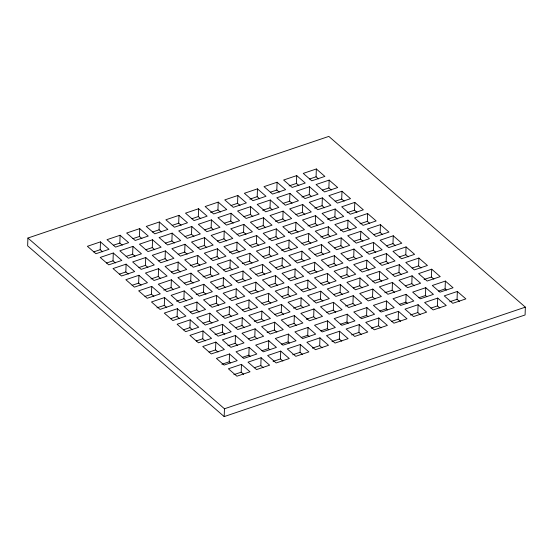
<?xml version="1.0" encoding="UTF-8"?>
<svg xmlns="http://www.w3.org/2000/svg" width="553" height="553" viewBox="0 0 553 553"><rect width="100%" height="100%" fill="white"/><g stroke="black" fill="none" stroke-linecap="round" stroke-linejoin="round"><path stroke-width="0.83" d="M27.913 238.032L27.65 245.85L224.186 416.589L525.087 314.968L525.35 307.15L328.814 136.411L27.913 238.032L224.449 408.771L224.186 416.589M102.651 251.815L100.211 249.693L100.466 241.875L87.388 246.299L95.932 253.723L109.017 249.299L100.466 241.875M115.466 262.952L113.026 260.829L113.289 253.011L100.204 257.435L108.747 264.852L121.833 260.435L113.289 253.011M122.275 245.186L119.835 243.071L120.091 235.253L107.012 239.67L115.556 247.094L128.635 242.677L120.091 235.253M128.289 274.088L125.842 271.965L126.105 264.147L113.019 268.564L121.563 275.988L134.649 271.571L126.105 264.147M135.091 256.322L132.651 254.2L132.914 246.389L119.828 250.806L128.372 258.23L141.457 253.806L132.914 246.389M141.9 238.564L139.46 236.442L139.715 228.624L126.637 233.041L135.181 240.465L148.259 236.048L139.715 228.624M141.105 285.224L138.665 283.101L138.921 275.283L125.842 279.7L134.386 287.125L147.464 282.707L138.921 275.283M147.914 267.458L145.467 265.336L145.729 257.518L132.644 261.942L141.188 269.366L154.273 264.942L145.729 257.518M154.716 249.693L152.275 247.578L152.531 239.76L139.453 244.177L147.997 251.601L161.082 247.184L152.531 239.76M153.921 296.36L151.481 294.237L151.736 286.419L138.658 290.837L147.202 298.261L160.287 293.843L151.736 286.419M161.524 231.935L159.084 229.813L159.34 221.995L146.262 226.412L154.805 233.836L167.884 229.419L159.34 221.995M160.729 278.594L158.289 276.472L158.545 268.654L145.46 273.071L154.011 280.495L167.089 276.078L158.545 268.654M167.531 260.829L165.091 258.714L165.354 250.896L152.269 255.313L160.812 262.737L173.898 258.32L165.354 250.896M166.736 307.489L164.296 305.374L164.559 297.555L151.474 301.973L160.017 309.397L173.103 304.98L164.559 297.555M174.34 243.071L171.9 240.949L172.156 233.131L159.077 237.548L167.621 244.972L180.707 240.555L172.156 233.131M173.545 289.731L171.105 287.608L171.361 279.79L158.282 284.207L166.826 291.631L179.912 287.214L171.361 279.79M181.149 225.306L178.709 223.184L178.965 215.366L165.879 219.79L174.43 227.207L187.508 222.79L178.965 215.366M180.354 271.965L177.914 269.843L178.17 262.032L165.084 266.449L173.635 273.873L186.714 269.449L178.17 262.032M179.559 318.625L177.119 316.51L177.375 308.692L164.289 313.109L172.84 320.533L185.919 316.116L177.375 308.692M187.156 254.207L184.716 252.085L184.979 244.267L171.893 248.684L180.437 256.108L193.522 251.691L184.979 244.267M186.361 300.867L183.921 298.744L184.184 290.926L171.098 295.343L179.642 302.768L192.727 298.35L184.184 290.926M193.965 236.442L191.525 234.32L191.78 226.502L178.702 230.919L187.246 238.343L200.331 233.926L191.78 226.502M193.17 283.101L190.73 280.979L190.985 273.161L177.907 277.585L186.451 285.002L199.529 280.585L190.985 273.161M192.375 329.761L189.935 327.639L190.191 319.828L177.112 324.245L185.656 331.669L198.734 327.245L190.191 319.828M200.774 218.677L198.327 216.555L198.589 208.744L185.504 213.161L194.055 220.585L207.133 216.168L198.589 208.744M199.979 265.336L197.532 263.221L197.794 255.403L184.709 259.82L193.26 267.244L206.338 262.827L197.794 255.403M199.184 312.003L196.737 309.88L196.999 302.062L183.914 306.48L192.465 313.904L205.543 309.486L196.999 302.062M206.781 247.578L204.34 245.456L204.603 237.638L191.518 242.055L200.062 249.479L213.147 245.062L204.603 237.638M205.986 294.237L203.545 292.115L203.808 284.297L190.723 288.714L199.267 296.138L212.352 291.721L203.808 284.297M205.191 340.897L202.751 338.775L203.013 330.957L189.928 335.381L198.472 342.798L211.557 338.381L203.013 330.957M213.589 229.813L211.149 227.691L211.405 219.88L198.327 224.297L206.87 231.721L219.949 227.297L211.405 219.88M212.794 276.472L210.354 274.35L210.61 266.539L197.532 270.956L206.075 278.38L219.154 273.963L210.61 266.539M211.999 323.132L209.559 321.017L209.815 313.198L196.737 317.616L205.281 325.04L218.359 320.622L209.815 313.198M220.398 212.055L217.951 209.933L218.214 202.115L205.128 206.532L213.672 213.956L226.758 209.539L218.214 202.115M219.603 258.714L217.156 256.592L217.419 248.774L204.334 253.191L212.877 260.615L225.963 256.198L217.419 248.774M218.808 305.374L216.361 303.251L216.624 295.433L203.539 299.85L212.082 307.274L225.168 302.857L216.624 295.433M218.013 352.033L215.566 349.911L215.829 342.093L202.744 346.51L211.287 353.934L224.373 349.517L215.829 342.093M226.405 240.949L223.965 238.827L224.228 231.009L211.142 235.433L219.686 242.85L232.772 238.433L224.228 231.009M225.61 287.608L223.17 285.486L223.433 277.675L210.347 282.092L218.891 289.516L231.977 285.092L223.433 277.675M224.815 334.268L222.375 332.146L222.638 324.334L209.552 328.752L218.096 336.176L231.182 331.759L222.638 324.334M233.214 223.184L230.774 221.069L231.03 213.251L217.951 217.668L226.495 225.092L239.573 220.675L231.03 213.251M232.419 269.85L229.979 267.728L230.235 259.91L217.156 264.327L225.7 271.751L238.778 267.334L230.235 259.91M231.624 316.51L229.184 314.387L229.44 306.569L216.361 310.986L224.905 318.41L237.984 313.993L229.44 306.569M230.525 362.899L229.239 361.786L229.502 353.975L216.417 358.392L224.11 365.07L237.189 360.653L229.502 353.975M240.023 205.426L237.576 203.304L237.838 195.486L224.753 199.903L233.297 207.327L246.382 202.91L237.838 195.486M239.221 252.085L236.781 249.963L237.043 242.145L223.958 246.562L232.502 253.986L245.587 249.569L237.043 242.145M238.426 298.744L235.986 296.622L236.249 288.804L223.163 293.228L231.707 300.645L244.792 296.228L236.249 288.804M237.631 345.404L235.191 343.282L235.454 335.471L222.368 339.888L230.912 347.312L243.997 342.888L235.454 335.471M246.03 234.32L243.59 232.198L243.845 224.387L230.767 228.804L239.311 236.228L252.396 231.811L243.845 224.387M245.235 280.979L242.795 278.864L243.05 271.046L229.972 275.463L238.516 282.887L251.601 278.47L243.05 271.046M244.44 327.646L242 325.523L242.255 317.705L229.177 322.123L237.721 329.547L250.806 325.129L242.255 317.705M243.645 374.305L241.205 372.183L241.461 364.365L228.382 368.782L236.926 376.206L250.011 371.789L241.461 364.365M252.839 216.562L250.398 214.44L250.654 206.622L237.569 211.039L246.12 218.463L259.198 214.046L250.654 206.622M252.044 263.221L249.603 261.099L249.859 253.281L236.774 257.698L245.325 265.122L258.403 260.705L249.859 253.281M251.249 309.88L248.809 307.758L249.064 299.94L235.979 304.357L244.53 311.781L257.608 307.364L249.064 299.94M250.15 356.277L248.864 355.164L249.126 347.346L236.041 351.763L243.735 358.441L256.813 354.024L249.126 347.346M259.64 198.797L257.2 196.674L257.463 188.856L244.378 193.28L252.921 200.698L266.007 196.28L257.463 188.856M258.845 245.456L256.405 243.334L256.668 235.516L243.583 239.94L252.127 247.364L265.212 242.94L256.668 235.516M258.051 292.115L255.61 289.993L255.873 282.182L242.788 286.599L251.332 294.023L264.417 289.606L255.873 282.182M257.256 338.775L254.815 336.659L255.078 328.841L241.993 333.259L250.537 340.683L263.622 336.265L255.078 328.841M265.654 227.698L263.214 225.576L263.47 217.758L250.391 222.175L258.935 229.599L272.021 225.182L263.47 217.758M264.859 274.357L262.419 272.235L262.675 264.417L249.597 268.834L258.14 276.258L271.226 271.841L262.675 264.417M264.064 321.017L261.624 318.894L261.88 311.076L248.802 315.493L257.345 322.917L270.431 318.5L261.88 311.076M263.269 367.676L260.829 365.554L261.085 357.736L248.007 362.153L256.551 369.577L269.636 365.16L261.085 357.736M272.463 209.933L270.023 207.81L270.279 199.992L257.193 204.41L265.744 211.834L278.823 207.416L270.279 199.992M271.668 256.592L269.228 254.47L269.484 246.652L256.398 251.076L264.949 258.493L278.028 254.076L269.484 246.652M270.873 303.251L268.426 301.129L268.689 293.311L255.604 297.735L264.154 305.159L277.233 300.735L268.689 293.311M269.774 349.648L268.488 348.535L268.751 340.717L255.666 345.134L263.359 351.819L276.438 347.402L268.751 340.717M279.265 192.168L276.825 190.045L277.088 182.234L264.002 186.651L272.546 194.075L285.631 189.658L277.088 182.234M278.47 238.827L276.03 236.712L276.293 228.894L263.207 233.311L271.751 240.735L284.836 236.318L276.293 228.894M277.675 285.493L275.235 283.371L275.498 275.553L262.412 279.97L270.956 287.394L284.042 282.977L275.498 275.553M276.88 332.153L274.44 330.03L274.703 322.212L261.617 326.629L270.161 334.053L283.247 329.636L274.703 322.212M285.279 221.069L282.839 218.947L283.095 211.128L270.016 215.546L278.56 222.97L291.638 218.553L283.095 211.128M284.484 267.728L282.044 265.606L282.3 257.788L269.221 262.205L277.765 269.629L290.843 265.212L282.3 257.788M283.689 314.387L281.249 312.265L281.505 304.447L268.426 308.871L276.97 316.288L290.049 311.871L281.505 304.447M282.894 361.047L280.454 358.925L280.71 351.107L267.631 355.531L276.175 362.955L289.254 358.531L280.71 351.107M292.088 203.304L289.641 201.181L289.903 193.363L276.818 197.787L285.369 205.211L298.447 200.787L289.903 193.363M291.293 249.963L288.846 247.841L289.108 240.03L276.023 244.447L284.574 251.871L297.652 247.454L289.108 240.03M290.498 296.622L288.051 294.507L288.313 286.689L275.228 291.106L283.772 298.53L296.857 294.113L288.313 286.689M289.392 343.019L288.113 341.906L288.376 334.088L275.29 338.505L282.977 345.19L296.062 340.772L288.376 334.088M298.89 185.545L296.449 183.423L296.712 175.605L283.627 180.022L292.171 187.446L305.256 183.029L296.712 175.605M298.095 232.205L295.655 230.083L295.917 222.265L282.832 226.682L291.376 234.106L304.461 229.689L295.917 222.265M297.3 278.864L294.86 276.742L295.122 268.924L282.037 273.341L290.581 280.765L303.666 276.348L295.122 268.924M296.505 325.523L294.065 323.401L294.327 315.583L281.242 320L289.786 327.424L302.871 323.007L294.327 315.583M304.903 214.44L302.463 212.317L302.719 204.499L289.641 208.923L298.185 216.341L311.263 211.923L302.719 204.499M304.109 261.099L301.668 258.977L301.924 251.159L288.846 255.583L297.39 263.007L310.468 258.583L301.924 251.159M303.314 307.758L300.873 305.636L301.129 297.825L288.051 302.242L296.595 309.666L309.673 305.242L301.129 297.825M302.519 354.418L300.079 352.302L300.334 344.484L287.256 348.902L295.8 356.326L308.878 351.908L300.334 344.484M311.712 196.674L309.265 194.559L309.528 186.741L296.443 191.158L304.986 198.582L318.072 194.165L309.528 186.741M310.917 243.341L308.47 241.219L308.733 233.401L295.648 237.818L304.191 245.242L317.277 240.825L308.733 233.401M310.122 290L307.675 287.878L307.938 280.06L294.853 284.477L303.397 291.901L316.482 287.484L307.938 280.06M309.016 336.39L307.738 335.277L307.993 327.459L294.915 331.883L302.602 338.56L315.687 334.143L307.993 327.459M318.514 178.916L316.074 176.794L316.337 168.976L303.251 173.393L311.795 180.817L324.881 176.4L316.337 168.976M317.719 225.576L315.279 223.453L315.542 215.635L302.456 220.053L311 227.477L324.086 223.059L315.542 215.635M316.924 272.235L314.484 270.113L314.747 262.295L301.661 266.712L310.205 274.136L323.291 269.719L314.747 262.295M316.129 318.894L313.689 316.772L313.945 308.954L300.867 313.378L309.41 320.802L322.496 316.378L313.945 308.954M324.528 207.81L322.088 205.688L322.344 197.877L309.265 202.294L317.809 209.718L330.888 205.294L322.344 197.877M323.733 254.47L321.293 252.355L321.549 244.537L308.47 248.954L317.014 256.378L330.093 251.961L321.549 244.537M322.938 301.129L320.498 299.014L320.754 291.196L307.675 295.613L316.219 303.037L329.298 298.62L320.754 291.196M322.143 347.796L319.703 345.673L319.959 337.855L306.88 342.272L315.424 349.696L328.503 345.279L319.959 337.855M331.33 190.052L328.89 187.93L329.153 180.112L316.067 184.529L324.611 191.953L337.696 187.536L329.153 180.112M330.535 236.712L328.095 234.59L328.358 226.771L315.272 231.189L323.816 238.613L336.901 234.196L328.358 226.771M329.74 283.371L327.3 281.249L327.563 273.431L314.477 277.848L323.021 285.272L336.106 280.855L327.563 273.431M328.641 329.768L327.362 328.655L327.618 320.837L314.539 325.254L322.226 331.931L335.312 327.514L327.618 320.837M337.344 218.947L334.904 216.824L335.159 209.006L322.081 213.43L330.625 220.854L343.71 216.43L335.159 209.006M336.549 265.606L334.109 263.484L334.365 255.673L321.286 260.09L329.83 267.514L342.915 263.09L334.365 255.673M335.754 312.265L333.314 310.15L333.57 302.332L320.491 306.749L329.035 314.173L342.12 309.756L333.57 302.332M344.153 201.181L341.713 199.066L341.968 191.248L328.883 195.665L337.434 203.089L350.512 198.672L341.968 191.248M343.358 247.848L340.918 245.726L341.173 237.908L328.088 242.325L336.639 249.749L349.717 245.332L341.173 237.908M342.563 294.507L340.123 292.385L340.378 284.567L327.293 288.984L335.844 296.408L348.922 291.991L340.378 284.567M341.768 341.166L339.328 339.044L339.583 331.226L326.498 335.643L335.049 343.067L348.127 338.65L339.583 331.226M350.16 230.083L347.719 227.96L347.982 220.142L334.897 224.559L343.441 231.984L356.526 227.566L347.982 220.142M349.365 276.742L346.925 274.62L347.187 266.802L334.102 271.226L342.646 278.65L355.731 274.226L347.187 266.802M348.266 323.139L346.987 322.026L347.243 314.208L334.164 318.625L341.851 325.309L354.936 320.885L347.243 314.208M356.968 212.317L354.528 210.202L354.784 202.384L341.706 206.801L350.249 214.225L363.335 209.808L354.784 202.384M356.173 258.977L353.733 256.862L353.989 249.044L340.911 253.461L349.455 260.885L362.54 256.468L353.989 249.044M355.379 305.643L352.938 303.521L353.194 295.703L340.116 300.12L348.66 307.544L361.745 303.127L353.194 295.703M362.982 241.219L360.535 239.096L360.798 231.278L347.713 235.696L356.263 243.12L369.342 238.702L360.798 231.278M362.187 287.878L359.74 285.756L360.003 277.938L346.918 282.355L355.468 289.779L368.547 285.362L360.003 277.938M361.392 334.537L358.945 332.415L359.208 324.597L346.123 329.021L354.673 336.445L367.752 332.021L359.208 324.597M369.784 223.453L367.344 221.331L367.607 213.52L354.521 217.937L363.065 225.361L376.151 220.937L367.607 213.52M368.989 270.113L366.549 267.998L366.812 260.18L353.726 264.597L362.27 272.021L375.356 267.604L366.812 260.18M367.89 316.51L366.611 315.397L366.867 307.579L353.789 311.996L361.475 318.68L374.561 314.263L366.867 307.579M375.798 252.355L373.358 250.233L373.614 242.414L360.535 246.832L369.079 254.256L382.158 249.838L373.614 242.414M375.003 299.014L372.563 296.892L372.819 289.074L359.74 293.491L368.284 300.915L381.363 296.498L372.819 289.074M382.607 234.59L380.16 232.467L380.423 224.649L367.337 229.073L375.881 236.49L388.966 232.073L380.423 224.649M381.812 281.249L379.365 279.127L379.628 271.316L366.542 275.733L375.086 283.157L388.171 278.733L379.628 271.316M381.017 327.908L378.57 325.793L378.833 317.975L365.747 322.392L374.291 329.816L387.377 325.399L378.833 317.975M388.614 263.491L386.174 261.369L386.436 253.551L373.351 257.968L381.895 265.392L394.98 260.975L386.436 253.551M387.515 309.88L386.236 308.768L386.492 300.95L373.413 305.374L381.1 312.051L394.185 307.634L386.492 300.95M395.423 245.726L392.983 243.603L393.238 235.785L380.16 240.202L388.704 247.626L401.782 243.209L393.238 235.785M394.628 292.385L392.188 290.263L392.443 282.445L379.365 286.869L387.909 294.286L400.987 289.869L392.443 282.445M401.437 274.62L398.99 272.505L399.252 264.687L386.167 269.104L394.711 276.528L407.796 272.111L399.252 264.687M400.642 321.286L398.195 319.164L398.457 311.346L385.372 315.763L393.916 323.187L407.001 318.77L398.457 311.346M408.238 256.862L405.798 254.739L406.054 246.921L392.976 251.339L401.519 258.763L414.605 254.345L406.054 246.921M407.139 303.258L405.861 302.138L406.116 294.327L393.031 298.744L400.725 305.422L413.81 301.005L406.116 294.327M414.252 285.756L411.812 283.634L412.068 275.823L398.99 280.24L407.533 287.664L420.612 283.247L412.068 275.823M421.054 267.998L418.614 265.875L418.877 258.057L405.791 262.475L414.335 269.899L427.421 265.481L418.877 258.057M420.259 314.657L417.819 312.535L418.082 304.717L404.996 309.134L413.54 316.558L426.626 312.141L418.082 304.717M426.764 296.629L425.485 295.516L425.741 287.698L412.656 292.115L420.349 298.8L433.434 294.376L425.741 287.698M433.877 279.134L431.437 277.012L431.693 269.193L418.607 273.611L427.158 281.035L440.236 276.618L431.693 269.193M439.884 308.028L437.444 305.906L437.706 298.088L424.621 302.512L433.165 309.929L446.25 305.512L437.706 298.088M446.389 290L445.103 288.887L445.365 281.069L432.28 285.486L439.974 292.171L453.059 287.754L445.365 281.069M459.508 301.399L457.068 299.277L457.331 291.466L444.246 295.883L452.789 303.307L465.875 298.89L457.331 291.466M93.671 251.905L100.211 249.693M113.289 245.276L119.835 243.071M132.914 238.647L139.46 236.442M152.538 232.025L159.084 229.813M172.163 225.396L178.709 223.184M191.787 218.767L198.327 216.555M210.596 212.414L217.951 209.933M231.036 205.516L237.576 203.304M249.845 199.163L257.2 196.674M270.286 192.257L276.825 190.045M289.088 185.905L296.449 183.423M309.535 179.006L316.074 176.794M106.487 263.041L113.026 260.829M126.112 256.412L132.651 254.2M145.736 249.783L152.275 247.578M165.361 243.154L171.9 240.949M184.985 236.532L191.525 234.32M204.603 229.903L211.149 227.691M224.228 223.274L230.774 221.069M243.852 216.645L250.398 214.44M262.661 210.299L270.023 207.81M283.101 203.393L289.641 201.181M301.91 197.041L309.265 194.559M322.351 190.135L328.89 187.93M119.303 274.177L125.842 271.965M138.927 267.548L145.467 265.336M158.552 260.919L165.091 258.714M178.177 254.29L184.716 252.085M197.801 247.668L204.34 245.456M217.426 241.039L223.965 238.827M237.05 234.41L243.59 232.198M256.675 227.781L263.214 225.576M275.477 221.428L282.839 218.947M295.917 214.529L302.463 212.317M314.726 208.177L322.088 205.688M335.166 201.271L341.713 199.066M132.119 285.307L138.665 283.101M150.928 278.961L158.289 276.472M171.368 272.055L177.914 269.843M190.177 265.703L197.532 263.221M210.617 258.797L217.156 256.592M229.426 252.451L236.781 249.963M249.866 245.546L256.405 243.334M268.675 239.193L276.03 236.712M288.293 232.564L295.655 230.083M307.917 225.942L315.279 223.453M327.542 219.313L334.904 216.824M347.166 212.684L354.528 210.202M144.941 296.443L151.481 294.237M163.743 290.097L171.105 287.608M184.184 283.191L190.73 280.979M202.992 276.839L210.354 274.35M223.433 269.933L229.979 267.728M242.242 263.581L249.603 261.099M262.682 256.682L269.228 254.47M281.491 250.329L288.846 247.841M301.931 243.424L308.47 241.219M320.74 237.071L328.095 234.59M340.365 230.449L347.719 227.96M359.989 223.82L367.344 221.331M156.941 307.855L164.296 305.374M176.566 301.226L183.921 298.744M196.184 294.604L203.545 292.115M215.808 287.975L223.17 285.486M236.255 281.069L242.795 278.864M255.88 274.44L262.419 272.235M275.498 267.818L282.044 265.606M295.122 261.189L301.668 258.977M314.747 254.56L321.293 252.355M334.371 247.931L340.918 245.726M353.996 241.308L360.535 239.096M373.621 234.679L380.16 232.467M170.573 318.715L177.119 316.51M190.197 312.086L196.737 309.88M209.822 305.463L216.361 303.251M229.447 298.834L235.986 296.622M249.071 292.205L255.61 289.993M268.696 285.576L275.235 283.371M288.32 278.954L294.86 276.742M307.945 272.325L314.484 270.113M327.57 265.696L334.109 263.484M347.194 259.067L353.733 256.862M366.812 252.438L373.358 250.233M386.436 245.815L392.983 243.603M183.389 329.851L189.935 327.639M203.013 323.222L209.559 321.017M222.638 316.593L229.184 314.387M242.262 309.97L248.809 307.758M261.887 303.341L268.426 301.129M281.512 296.712L288.051 294.507M301.136 290.083L307.675 287.878M320.761 283.461L327.3 281.249M340.385 276.832L346.925 274.62M360.01 270.203L366.549 267.998M379.635 263.574L386.174 261.369M399.259 256.951L405.798 254.739M196.211 340.987L202.751 338.775M215.013 334.634L222.375 332.146M235.46 327.729L242 325.523M254.262 321.376L261.624 318.894M274.703 314.477L281.249 312.265M293.512 308.125L300.873 305.636M313.952 301.219L320.498 299.014M333.577 294.59L340.123 292.385M353.201 287.968L359.74 285.756M372.826 281.339L379.365 279.127M392.45 274.71L398.99 272.505M412.075 268.081L418.614 265.875M209.027 352.123L215.566 349.911M227.836 345.77L235.191 343.282M248.276 338.865L254.815 336.659M267.085 332.512L274.44 330.03M287.525 325.613L294.065 323.401M306.327 319.261L313.689 316.772M326.775 312.355L333.314 310.15M345.577 306.003L352.938 303.521M366.017 299.104L372.563 296.892M384.826 292.751L392.188 290.263M405.266 285.846L411.812 283.634M424.075 279.493L431.437 277.012M221.884 364.275L229.239 361.786M242.325 357.369L248.864 355.164M261.949 350.74L268.488 348.535M281.574 344.118L288.113 341.906M301.198 337.489L307.738 335.277M320.823 330.86L327.362 328.655M340.441 324.231L346.987 322.026M360.065 317.609L366.611 315.397M379.69 310.98L386.236 308.768M399.314 304.35L405.861 302.138M418.939 297.721L425.485 295.516M438.564 291.099L445.103 288.887M233.843 374.664L241.205 372.183M254.29 367.766L260.829 365.554M273.092 361.413L280.454 358.925M292.717 354.784L300.079 352.302M312.341 348.155L319.703 345.673M331.966 341.533L339.328 339.044M351.59 334.904L358.945 332.415M371.215 328.275L378.57 325.793M391.655 321.369L398.195 319.164M410.464 315.023L417.819 312.535M430.905 308.118L437.444 305.906M449.707 301.765L457.068 299.277M224.449 408.771L525.35 307.15"/></g></svg>
